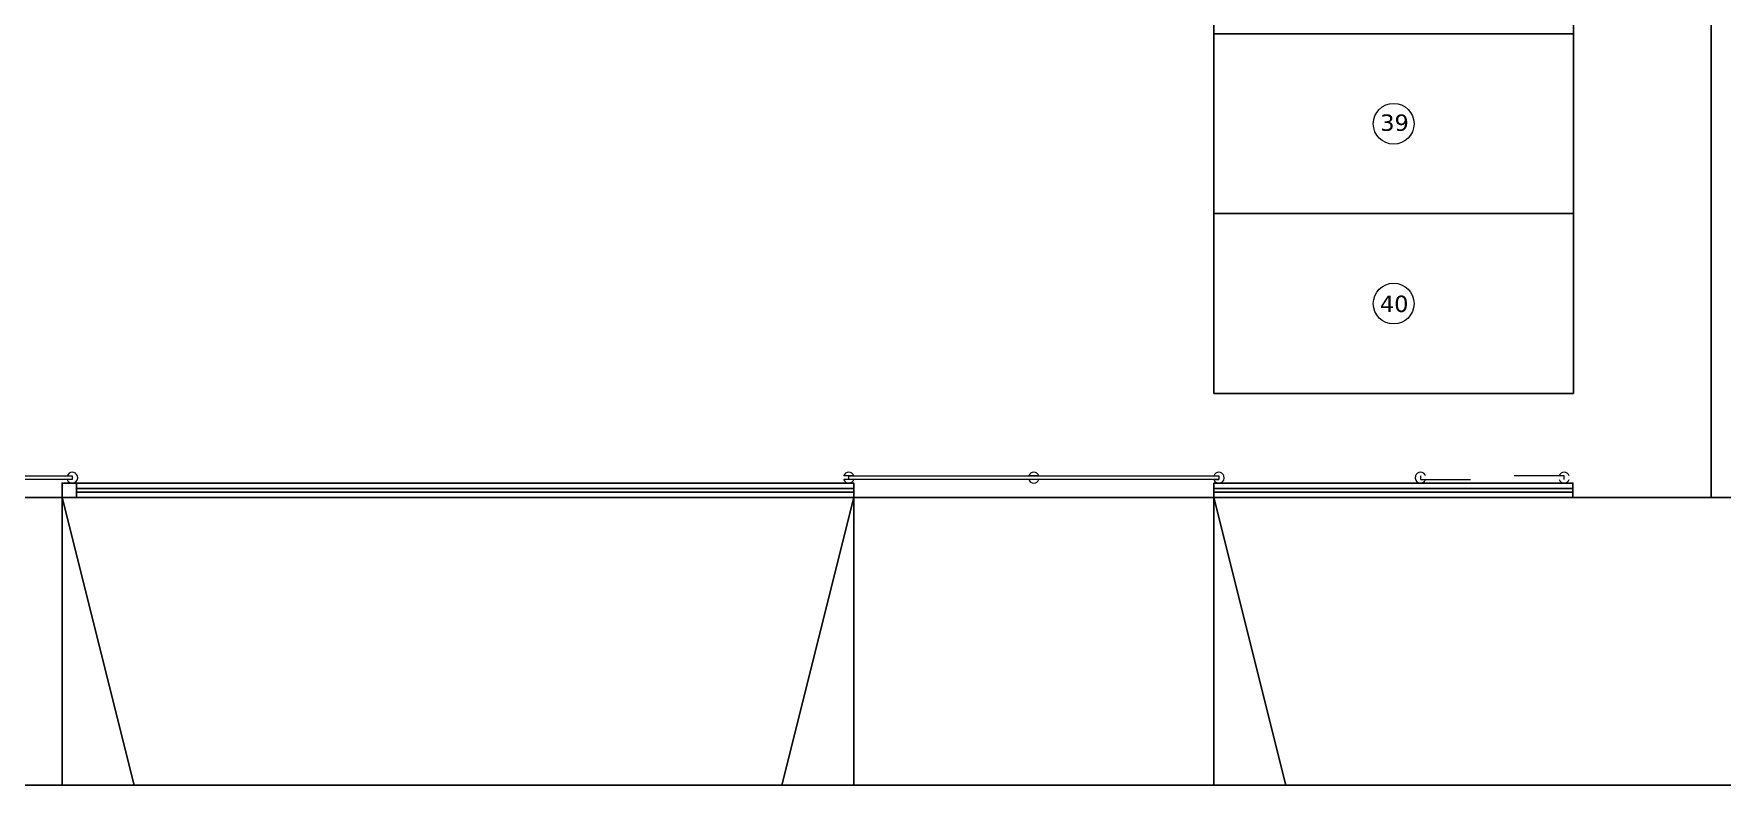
# Model space of a CAD drawing. Header units: inches. Extents: x -309 to 190, y -1585 to -1350.
# Drawn here: x -257.93 to -234.47, y -1503.41 to -1492.96 of the extents above; entities that cross this region are included whole.
import ezdxf

# ---------------------------------------------------------------- set-up
doc = ezdxf.new("R2010")
doc.units = ezdxf.units.IN
doc.header["$MEASUREMENT"] = 0
doc.linetypes.add('DASHDOT', pattern=[25.4, 12.7, -6.35, 0, -6.35])
doc.linetypes.add('STYLE_05', pattern=[0.20828, 0.069425, -0.138855])
for name, color, linetype in [('008', 9, 'CONTINUOUS'), ('02', 9, 'CONTINUOUS'), ('CARPI', 9, 'CONTINUOUS'), ('CO-SEÑALIZACION', 9, 'CONTINUOUS'), ('EJES', 9, 'DASHDOT'), ('REVOQUE', 9, 'CONTINUOUS'), ('TEXTOS', 9, 'CONTINUOUS')]:
    doc.layers.add(name, color=color, linetype=linetype)
doc.layers.add('None', color=9, linetype='CONTINUOUS', lineweight=5)
doc.styles.add('Helvetica (bold)', font='arial.ttf')

msp = doc.modelspace()

# ---------------------------------------------------------------- linework, layer by layer
at = {"layer": '008'}
for p, q in [((-236.532, -1480.462), (-236.532, -1497.962)), ((-236.532, -1480.462), (-236.532, -1497.962)), ((-241.532, -1482.962), (-241.532, -1497.962)), ((-241.532, -1482.962), (-241.532, -1497.962)), ((-241.532, -1492.962), (-236.532, -1492.962)), ((-241.532, -1492.962), (-236.532, -1492.962)), ((-241.532, -1495.462), (-236.532, -1495.462)), ((-241.532, -1495.462), (-236.532, -1495.462)), ((-241.532, -1497.962), (-236.532, -1497.962)), ((-241.532, -1497.962), (-236.532, -1497.962))]:
    msp.add_line(p, q, dxfattribs=at)
at = {"layer": '008', "lineweight": 0}
for centre in [(-239.032, -1494.213), (-239.032, -1496.713)]:
    msp.add_circle(centre, 0.283, dxfattribs=at)
at = {"layer": '02'}
for p, q in [((-246.532, -1499.283), (-257.332, -1499.283)), ((-246.532, -1499.333), (-257.332, -1499.333)), ((-236.541, -1499.283), (-241.532, -1499.283)), ((-236.541, -1499.333), (-241.532, -1499.333))]:
    msp.add_line(p, q, dxfattribs=at)
for points in [[(-246.532, -1499.408), (-257.532, -1499.408), (-257.532, -1499.208), (-246.532, -1499.208)], [(-241.532, -1499.208), (-236.541, -1499.208), (-236.541, -1499.408), (-241.532, -1499.408)]]:
    msp.add_lwpolyline(points, close=True, dxfattribs=at)
at = {"layer": 'CARPI'}
msp.add_lwpolyline([(-272.732, -1495.408, 0.414214), (-264.732, -1503.408), (-172.732, -1503.408, 0.414214), (-164.732, -1495.408), (-164.732, -1470.482, 0.330583), (-171.837, -1460.91), (-202.518, -1451.631, 0.073558), (-204.834, -1451.288), (-264.732, -1451.288, 0.414214), (-272.732, -1459.288)], format="xyb", close=True, dxfattribs=at)
at = {"layer": 'CO-SEÑALIZACION'}
for p, q in [((-257.532, -1499.408), (-257.532, -1503.408)), ((-256.532, -1503.408), (-257.532, -1499.408)), ((-247.532, -1503.408), (-246.532, -1499.408)), ((-246.532, -1499.408), (-246.532, -1503.408)), ((-241.532, -1499.408), (-241.532, -1503.408)), ((-240.532, -1503.408), (-241.532, -1499.408))]:
    msp.add_line(p, q, dxfattribs=at)
at = {"layer": 'EJES', "ltscale": 0.6}
msp.add_line((-241.532, -1499.408), (-246.532, -1499.408), dxfattribs=at)
at = {"layer": 'None', "linetype": 'Continuous', "lineweight": 5}
for p, q in [((-246.532, -1499.108), (-246.673, -1499.108)), ((-246.532, -1499.158), (-246.673, -1499.158)), ((-243.961, -1499.108), (-244.103, -1499.108)), ((-243.961, -1499.158), (-244.103, -1499.158)), ((-241.532, -1499.108), (-241.461, -1499.108)), ((-241.532, -1499.158), (-241.461, -1499.158))]:
    msp.add_line(p, q, dxfattribs=at)
for points in [[(-262.532, -1499.108), (-257.39, -1499.108), (-257.39, -1499.158), (-262.532, -1499.158)], [(-246.603, -1499.108), (-241.461, -1499.108), (-241.461, -1499.158), (-246.603, -1499.158)]]:
    msp.add_lwpolyline(points, close=True, dxfattribs=at)
at = {"layer": 'None', "linetype": 'STYLE_05', "lineweight": 5, "ltscale": 10}
msp.add_lwpolyline([(-236.663, -1499.108), (-238.658, -1499.108), (-238.658, -1499.158), (-236.663, -1499.158)], close=True, dxfattribs=at)
at = {"layer": 'None', "linetype": 'Continuous', "lineweight": 5}
for centre, start, end in [((-257.39, -1499.133), 19.4712, 160.5288), ((-257.39, -1499.133), 199.4712, 19.4712), ((-246.603, -1499.133), 19.4712, 160.5288), ((-246.603, -1499.133), 199.4712, 340.5288), ((-244.032, -1499.133), 19.4712, 160.5288), ((-244.032, -1499.133), 199.4712, 340.5288), ((-241.461, -1499.133), 19.4712, 160.5288), ((-241.461, -1499.133), 199.4712, 19.4712), ((-238.658, -1499.133), 160.5288, 340.5288), ((-238.658, -1499.133), 19.4712, 160.5288), ((-236.663, -1499.133), 19.4712, 160.5288), ((-236.663, -1499.133), 199.4712, 340.5288)]:
    msp.add_arc(centre, 0.075, start, end, dxfattribs=at)
at = {"layer": 'REVOQUE'}
msp.add_line((-266.443, -1499.408), (-171.836, -1499.408), dxfattribs=at)
msp.add_lwpolyline([(-234.622, -1499.408), (-206.602, -1499.408), (-206.602, -1455.713), (-234.622, -1455.713)], close=True, dxfattribs=at)
at = {"layer": 'TEXTOS'}
msp.add_lwpolyline([(-257.532, -1499.208), (-257.332, -1499.208), (-257.332, -1499.408), (-257.532, -1499.408)], close=True, dxfattribs=at)

# ---------------------------------------------------------------- texts
at = {"layer": '008', "lineweight": 0, "char_height": 0.22738, "attachment_point": 1, "line_spacing_factor": 0.844561, "style": 'Helvetica (bold)'}
for s, insert in [('{\\fVerdana|b0|i0|c0|p34;39}', (-239.218, -1494.084)), ('{\\fVerdana|b0|i0|c0|p34;40}', (-239.223, -1496.602))]:
    msp.add_mtext(s, dxfattribs=dict(at, insert=insert))

doc.saveas('drawing.dxf')
